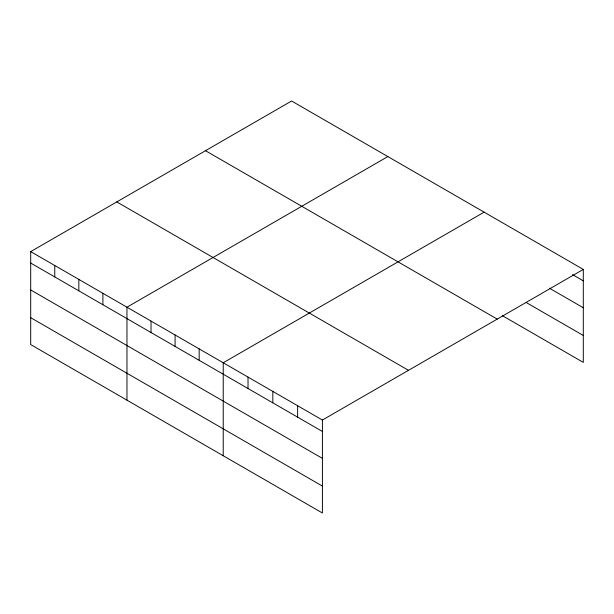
<?xml version="1.0" encoding="UTF-8"?>
<svg xmlns="http://www.w3.org/2000/svg" width="614" height="614" viewBox="0 0 614 614"><rect width="100%" height="100%" fill="white"/><g stroke="black" fill="none" stroke-linecap="round" stroke-linejoin="round"><path stroke-width="0.92" d="M30.7 251.617L322.411 420.037L322.411 513.005L30.7 344.584L30.7 251.617L291.589 100.995L583.3 269.416L583.3 362.383L502.298 315.619M387.848 156.57L126.968 307.192L126.968 400.167M484.116 212.152L223.227 362.774L223.227 455.741M322.411 420.037L583.3 269.416M572.555 274.635L583.3 280.844M549.415 288.189L583.3 307.752M526.267 302.548L583.3 335.474M205.49 150.699L497.21 319.119M116.79 201.914L408.51 370.334M30.7 263.045L322.411 431.465M30.7 289.954L322.411 458.374M30.7 317.676L322.411 486.096M297.621 405.724L297.621 417.144M272.823 391.402L272.823 402.83M248.025 377.088L248.025 388.516M199.166 348.875L199.166 360.303M175.097 334.983L175.097 346.411M151.029 321.091L151.029 332.519M102.899 293.3L102.899 304.728M78.83 279.408L78.83 290.836M54.769 265.509L54.769 276.937"/></g></svg>
